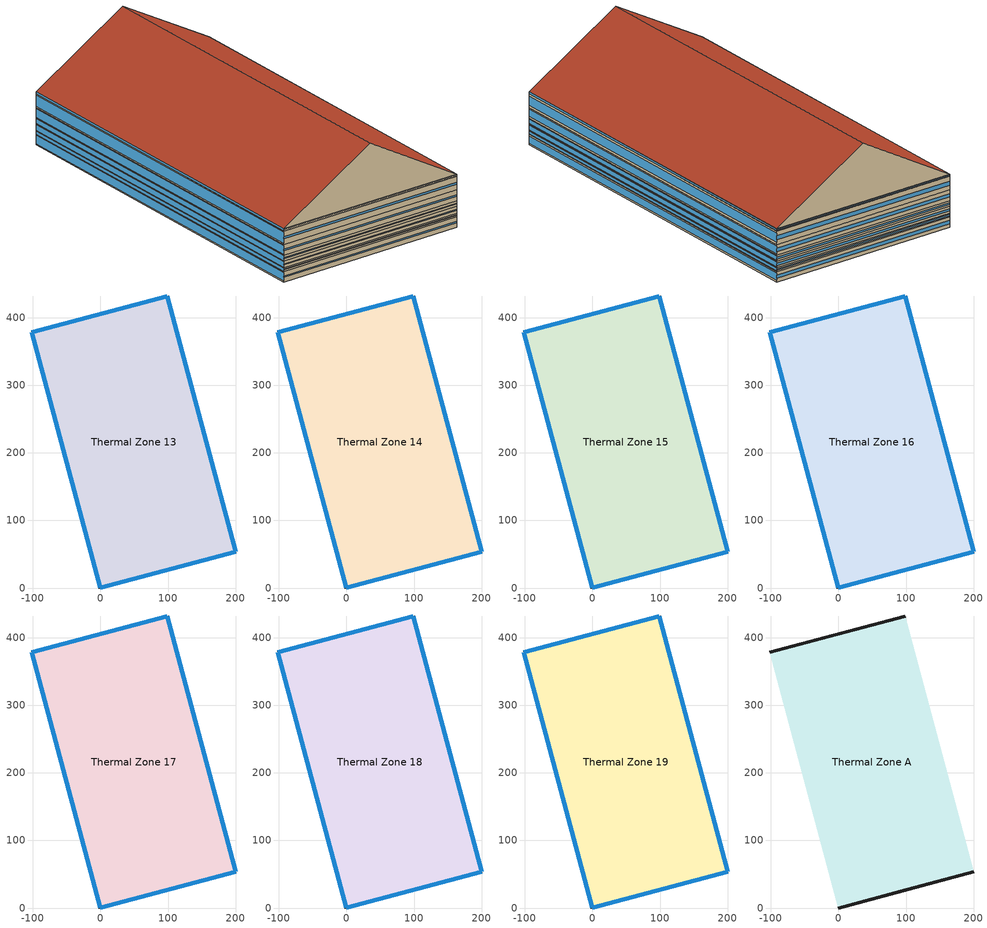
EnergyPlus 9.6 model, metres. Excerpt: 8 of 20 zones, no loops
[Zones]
Thermal Zone 13
 floor to Thermal Zone 12 (Interior Floor): 0,0 -101.45,378.6 98.59,432.2 200.03,53.6 z68.05
 wall outside (Ext Wall): 98.59,432.2 -101.45,378.6 0,0 200.03,53.6 98.59,432.2 z68.05:79.02
 window (Ext Window): 98.58,432.2 -101.44,378.61 z71.83:75.24; 0.01,0 200.02,53.6 z72.82:74.25; -101.44,378.59 0,0.01 z69.15:77.92; 200.03,53.61 98.59,432.19 z69.91:77.16
Thermal Zone 14
 floor to Thermal Zone 13 (Interior Floor): 0,0 -101.45,378.6 98.59,432.2 200.03,53.6 z79.02
 wall outside (Ext Wall): 98.59,432.2 -101.45,378.6 0,0 200.03,53.6 98.59,432.2 z79.02:82.94
 window (Ext Window): 98.58,432.2 -101.44,378.61 z80.37:81.59; 0.01,0 200.02,53.6 z80.73:81.23; -101.44,378.59 0,0.01 z79.41:82.55; 200.03,53.61 98.59,432.19 z79.69:82.27
Thermal Zone 15
 floor to Thermal Zone 14 (Interior Floor): 0,0 -101.45,378.6 98.59,432.2 200.03,53.6 z82.94
 wall outside (Ext Wall): 98.59,432.2 -101.45,378.6 0,0 200.03,53.6 98.59,432.2 z82.94:89.95
 window (Ext Window): 98.58,432.2 -101.44,378.61 z85.36:87.53; 0.01,0 200.02,53.6 z85.99:86.9; -101.44,378.59 0,0.01 z83.64:89.25; 200.03,53.61 98.59,432.19 z84.13:88.76
Thermal Zone 16
 floor to Thermal Zone 15 (Interior Floor): 0,0 -101.45,378.6 98.59,432.2 200.03,53.6 z89.95
 wall outside (Ext Wall): 98.59,432.2 -101.45,378.6 0,0 200.03,53.6 98.59,432.2 z89.95:96.01
 window (Ext Window): 98.58,432.2 -101.44,378.61 z92.04:93.92; 0.01,0 200.02,53.6 z92.59:93.37; -101.44,378.59 0,0.01 z90.56:95.4; 200.03,53.61 98.59,432.19 z90.98:94.98
Thermal Zone 17
 floor to Thermal Zone 16 (Interior Floor): 0,0 -101.45,378.6 98.59,432.2 200.03,53.6 z96.01
 wall outside (Ext Wall): 98.59,432.2 -101.45,378.6 0,0 200.03,53.6 98.59,432.2 z96.01:107.3
 window (Ext Window): 98.58,432.2 -101.44,378.61 z99.91:103.4; 0.01,0 200.02,53.6 z100.92:102.39; -101.44,378.59 0,0.01 z97.14:106.17; 200.03,53.61 98.59,432.19 z97.93:105.38
Thermal Zone 18
 floor to Thermal Zone 17 (Interior Floor): 0,0 -101.45,378.6 98.59,432.2 200.03,53.6 z107.3
 wall outside (Ext Wall): 98.59,432.2 -101.45,378.6 0,0 200.03,53.6 98.59,432.2 z107.3:121.58
 window (Ext Window): 98.58,432.2 -101.44,378.61 z112.23:116.65; 0.01,0 200.02,53.6 z113.51:115.37; -101.44,378.59 0,0.01 z108.73:120.15; 200.03,53.61 98.59,432.19 z109.73:119.15
Thermal Zone 19
 floor to Thermal Zone 18 (Interior Floor): 0,0 -101.45,378.6 98.59,432.2 200.03,53.6 z121.58
 wall outside (Ext Wall): 98.59,432.2 -101.45,378.6 0,0 200.03,53.6 98.59,432.2 z121.58:124.03
 window (Ext Window): 98.58,432.2 -101.44,378.61 z122.43:123.18; 0.01,0 200.02,53.6 z122.65:122.96; -101.44,378.59 0,0.01 z121.82:123.79; 200.03,53.61 98.59,432.19 z122:123.61
Thermal Zone A
 floor to Thermal Zone 19 (Interior Floor): 0,0 -101.45,378.6 98.59,432.2 200.03,53.6 z124.03
 wall outside (Ext Wall): 100.02,26.8,185.18 0,0,124.03 200.03,53.6,124.03; 98.59,432.2,124.03 -101.45,378.6,124.03 -1.43,405.4,185.18
 roof outside (Ext Roof): 100.02,26.8,185.18 -1.43,405.4,185.18 -101.45,378.6,124.03 0,0,124.03; 200.03,53.6,124.03 98.59,432.2,124.03 -1.43,405.4,185.18 100.02,26.8,185.18
[Building]
Building 1: North Axis {deg}=-0
[Site:Location]
Washington Dc Dulles IntL Ar: Latitude {deg}=38.98; Longitude {deg}=-77.47; Time Zone {hr}=-5; Elevation {m}=82
[SizingPeriod:DesignDay] Month=7; Day of Month=21; Day Type=SummerDesignDay; Daily Dry-Bulb Temperature Range {deltaC}=14.4; Dry-Bulb Temperature Range Modifier Type=DefaultMultipliers; Barometric Pressure {Pa}=86790; Wind Speed {m/s}=5; Wind Direction {deg}=340; Rain Indicator=No; Snow Indicator=No; Daylight Saving Time Indicator=No; Solar Model Indicator=ASHRAETau; ASHRAE Clear Sky Optical Depth for Beam Irradiance (taub)=0.339; ASHRAE Clear Sky Optical Depth for Diffuse Irradiance (taud)=2.366; Begin Environment Reset Mode=FullResetAtBeginEnvironment
Name | Maximum Dry-Bulb Temperature {C} | Humidity Condition Type | Wetbulb or DewPoint at Maximum Dry-Bulb {C} | Enthalpy at Maximum Dry-Bulb {J/kg}
SALT-LAKE-CITY-IAP Ann Clg .4% Condns DB=>MWB | 36.5 | Wetbulb | 17.1
SALT-LAKE-CITY-IAP Ann Clg .4% Condns DP=>MDB | 22.5 | Dewpoint | 15.6
SALT-LAKE-CITY-IAP Ann Clg .4% Condns Enth=>MDB | 30.8 | Enthalpy |  | 59300
SALT-LAKE-CITY-IAP Ann Clg .4% Condns WB=>MDB | 31.2 | Wetbulb | 19
[Material] Thermal Absorptance=0.9
Name | Roughness | Thickness m | Conductivity W/m-K | Density kg/m3 | Specific Heat J/kg-K | Solar Absorptance | Visible Absorptance
wall concrete | MediumRough | 0.03 | 0.5 | 2243 | 837 | 0.65 | 0.65
roof concrete | MediumRough | 0.05 | 0.5 | 2243 | 837 | 0.65 | 0.65
Wall Insulation [18]; Roof Insulation [18] | MediumRough | 0.1693 | 0.049 | 265 | 836.8 | 0.7 | 0.7
F16 Acoustic tile | MediumSmooth | 0.0191 | 0.06 | 368 | 590 | 0.3 | 0.3
M11 100mm lightweight concrete | MediumRough | 0.1016 | 0.53 | 1280 | 840 | 0.5 | 0.5
[Material:AirGap]
F05 Ceiling air space resistance: Thermal Resistance m2-K/W=0.18
[WindowMaterial:SimpleGlazingSystem]
Window Material Simple Glazing System: U-Factor W/m2-K=1.8; Solar Heat Gain Coefficient=0.3
[Construction]
Ext Roof: roof concrete, Roof Insulation [18]
Ext Wall: wall concrete, Wall Insulation [18]
Ext Window: Window Material Simple Glazing System
Interior Floor: F16 Acoustic tile, F05 Ceiling air space resistance, M11 100mm lightweight concrete
[Zone]
Thermal Zone 13: 345, 0, 0, 68.05, , 1, , , , , , Yes
Thermal Zone 14: 345, 0, 0, 79.02, , 1, , , , , , Yes
Thermal Zone 15: 345, 0, 0, 82.94, , 1, , , , , , Yes
Thermal Zone 16: 345, 0, 0, 89.95, , 1, , , , , , Yes
Thermal Zone 17: 345, 0, 0, 96.01, , 1, , , , , , Yes
Thermal Zone 18: 345, 0, 0, 107.3, , 1, , , , , , Yes
Thermal Zone 19: 345, 0, 0, 121.58, , 1, , , , , , Yes
Thermal Zone A: 345, 0, 0, 124.03, , 1, , , , , , No
